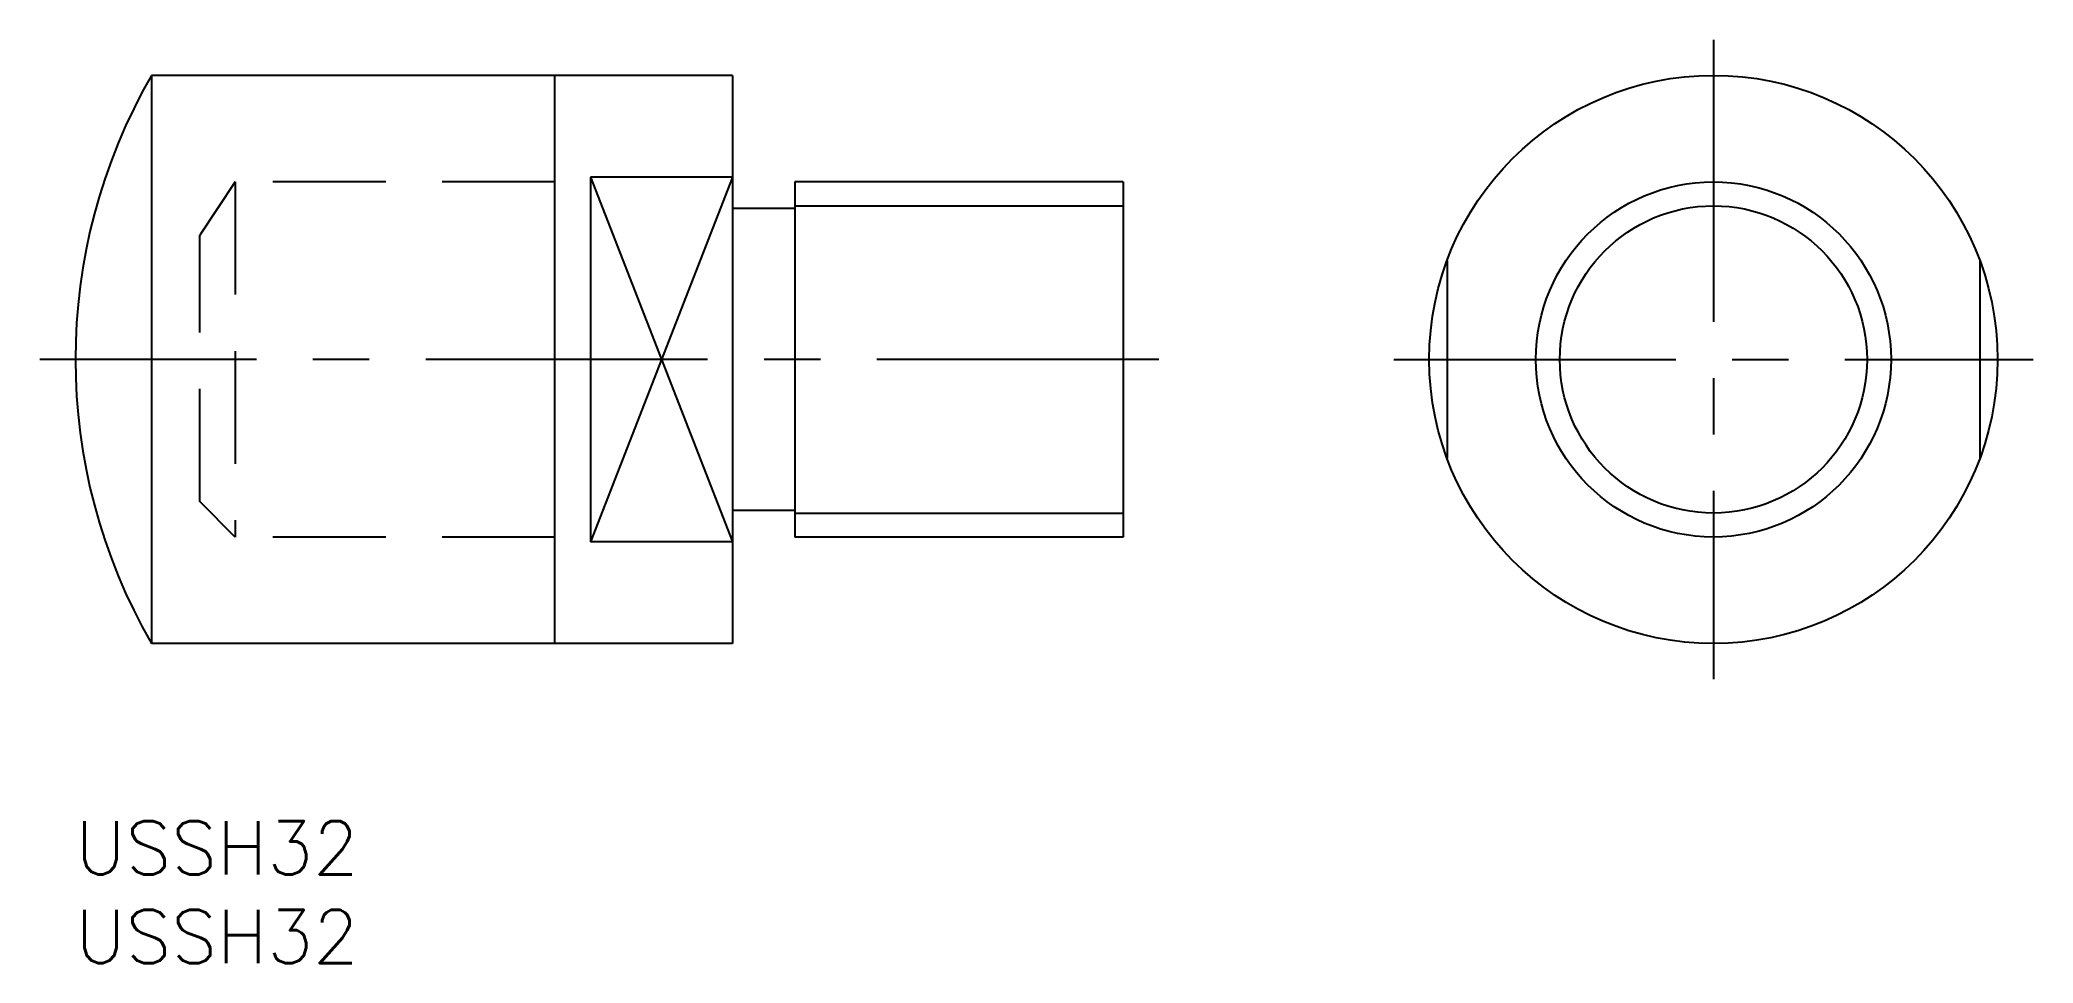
# Model space of a CAD drawing. Extents: x -2 to 110, y -8 to 44.
import ezdxf

# ---------------------------------------------------------------- set-up
doc = ezdxf.new("R2010")
doc.units = 0
doc.header["$LTSCALE"] = 0.5
doc.linetypes.add('CENTER', pattern=[50.8, 31.75, -6.35, 6.35, -6.35])
doc.linetypes.add('DASHED', pattern=[19.05, 12.7, -6.35])
for name, color, linetype in [('MSM_CENTER', 1, 'CENTER'), ('MSM_CONTINUOUS', 7, 'CONTINUOUS'), ('MSM_DASHED', 4, 'DASHED'), ('MSM_NARROW', 5, 'CONTINUOUS'), ('MSM_PART_NUMBER', 7, 'CONTINUOUS')]:
    doc.layers.add(name, color=color, linetype=linetype)
doc.styles.get("Standard").update_dxf_attribs({"font": 'txt.shx', "height": 3, "bigfont": 'bigfont.shx'})

# ---------------------------------------------------------------- blocks, each defined once
blk = doc.blocks.new('*U3')
at = {"layer": 'MSM_PART_NUMBER'}
blk.add_text('USSH32', height=3, dxfattribs=at).set_placement((0, -3))
blk = doc.blocks.new('*U4')
at = {"layer": 'MSM_PART_NUMBER'}
blk.add_text('USSH32', height=3, dxfattribs=at).set_placement((0, -8))

msp = doc.modelspace()

# ---------------------------------------------------------------- linework, layer by layer
at = {"layer": 'MSM_CENTER'}
for p, q in [((92.23, 44), (92.23, 8)), ((61, 26), (-2, 26)), ((74.23, 26), (110.23, 26))]:
    msp.add_line(p, q, dxfattribs=at)
at = {"layer": 'MSM_CONTINUOUS'}
for p, q in [((37, 42), (4.29, 42)), ((4.29, 42), (4.29, 10)), ((27, 10), (27, 42)), ((37, 42), (37, 10)), ((29, 36.27), (29, 15.73)), ((37, 36.27), (29, 36.27)), ((59, 36), (40.5, 36)), ((40.5, 36), (40.5, 16)), ((59, 36), (59, 16)), ((40.5, 34.5), (37, 34.5)), ((77.23, 31.57), (77.23, 20.43)), ((107.23, 31.57), (107.23, 20.43)), ((40.5, 17.5), (37, 17.5)), ((37, 15.73), (29, 15.73)), ((59, 16), (40.5, 16)), ((37, 10), (4.29, 10))]:
    msp.add_line(p, q, dxfattribs=at)
for radius in [16, 10]:
    msp.add_circle((92.23, 26), radius, dxfattribs=at)
msp.add_arc((32, 26), 32, 150, 210, dxfattribs=at)
at = {"layer": 'MSM_DASHED'}
for p, q in [((9, 36), (7, 33)), ((27, 36), (9, 36)), ((9, 36), (9, 16)), ((7, 18), (7, 33)), ((9, 16), (7, 18)), ((27, 16), (9, 16))]:
    msp.add_line(p, q, dxfattribs=at)
at = {"layer": 'MSM_NARROW'}
for p, q in [((37, 36.27), (29, 15.73)), ((29, 36.27), (37, 15.73)), ((40.5, 34.65), (59, 34.65)), ((40.5, 17.35), (59, 17.35))]:
    msp.add_line(p, q, dxfattribs=at)
msp.add_circle((92.23, 26), 8.65, dxfattribs=at)

# ---------------------------------------------------------------- block references
at = {"layer": 'MSM_CONTINUOUS'}
for name in ['*U3', '*U4']:
    msp.add_blockref(name, (0, 0), dxfattribs=at)

doc.saveas('drawing.dxf')
